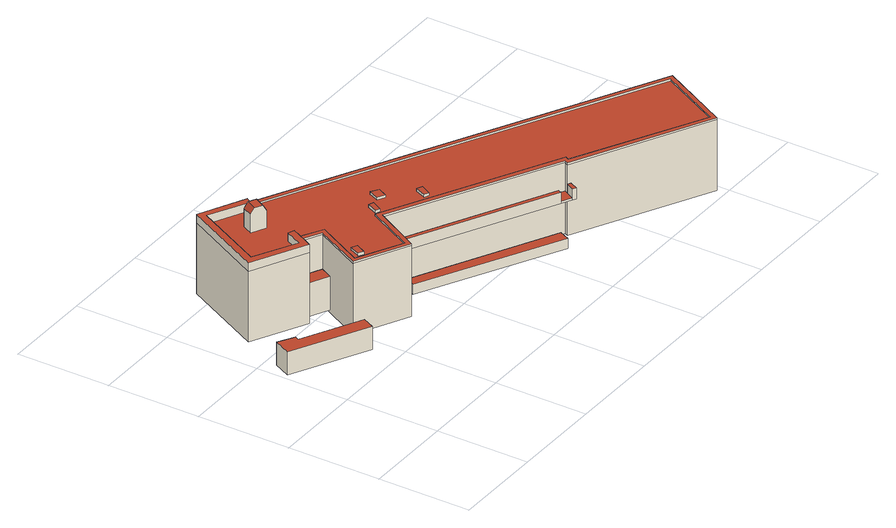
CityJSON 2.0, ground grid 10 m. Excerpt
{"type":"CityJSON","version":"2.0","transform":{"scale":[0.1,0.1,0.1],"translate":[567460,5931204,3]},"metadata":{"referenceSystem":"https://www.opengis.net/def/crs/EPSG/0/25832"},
"CityObjects":{
"building1":{"type":"Building","attributes":{"Grundfläche 2D":"14.630907","Grundhöhe NN":"3.704"},"geometry":[{"type":"Solid","lod":"3","boundaries":[[[[0,1,2,3,4,5]],[[6,7,5,4]],[[7,8,0,5]],[[8,9,1,0]],[[9,10,2,1]],[[10,11,3,2]],[[11,6,4,3]],[[11,10,9,8,7,6]]]],"semantics":{"surfaces":[{"type":"RoofSurface"},{"type":"WallSurface"},{"type":"GroundSurface"}],"values":[[0,1,1,1,1,1,1,2]]}}]},
"building2":{"type":"Building","attributes":{"Grundfläche 2D":"3.944656","Grundhöhe NN":"3.735"},"geometry":[{"type":"Solid","lod":"3","boundaries":[[[[12,13,14,15]],[[16,17,13,12]],[[18,19,15,14]],[[19,16,12,15]],[[17,18,14,13]],[[17,16,19,18]]]],"semantics":{"surfaces":[{"type":"RoofSurface"},{"type":"WallSurface"},{"type":"GroundSurface"}],"values":[[0,1,1,1,1,2]]}}]},
"building3":{"type":"Building","attributes":{"Grundfläche 2D":"20.185828","Grundhöhe NN":"3.566"},"children":["building3-1","building3-2","building3-3","building3-4"],"geometry":[{"type":"Solid","lod":"3","boundaries":[[[[20,21,22,23]],[[24,25,23,22]],[[25,26,20,23]],[[26,27,21,20]],[[27,24,22,21]],[[27,26,25,24]]]],"semantics":{"surfaces":[{"type":"RoofSurface"},{"type":"WallSurface"},{"type":"GroundSurface"}],"values":[[0,1,1,1,1,2]]}}]},
"building3-1":{"type":"BuildingInstallation","parents":["building3"],"geometry":[{"type":"MultiSurface","lod":"3","boundaries":[[[28,29,30,31]],[[32,33,34,31,30,35]],[[34,36,28,31]],[[29,28,36,37]],[[37,35,30,29]],[[38,39,33,32]]],"semantics":{"surfaces":[{"type":"RoofSurface"},{"type":"WallSurface"},{"type":"OuterCeilingSurface"}],"values":[0,1,1,1,1,2]}}]},
"building3-2":{"type":"BuildingInstallation","parents":["building3"],"geometry":[{"type":"MultiSurface","lod":"3","boundaries":[[[40,41,42,43]],[[44,45,43,42]],[[43,45,46,47,40]],[[40,47,48,41]],[[42,41,48,49,44]],[[48,47,46,49]]],"semantics":{"surfaces":[{"type":"RoofSurface"},{"type":"WallSurface"},{"type":"OuterCeilingSurface"}],"values":[0,1,1,1,1,2]}}]},
"building3-3":{"type":"BuildingInstallation","parents":["building3"],"geometry":[{"type":"MultiSurface","lod":"3","boundaries":[[[50,51,52,53]],[[51,54,55,56,52]],[[53,52,56,57,58]],[[58,59,50,53]],[[51,50,59,54]],[[55,60,57,56]]],"semantics":{"surfaces":[{"type":"RoofSurface"},{"type":"WallSurface"},{"type":"OuterCeilingSurface"}],"values":[0,1,1,1,1,2]}}]},
"building3-4":{"type":"BuildingInstallation","parents":["building3"],"geometry":[{"type":"MultiSurface","lod":"3","boundaries":[[[59,58,35,37,36,34,45,44,61,62,54]],[[62,61,63,64]],[[62,64,55,54]],[[35,58,57,32]],[[34,33,46,45]],[[61,44,49,63]],[[38,32,57,60,55,64,63,49,46,33,39]]],"semantics":{"surfaces":[{"type":"RoofSurface"},{"type":"WallSurface"},{"type":"OuterCeilingSurface"}],"values":[0,1,1,1,1,1,2]}}]},
"building4":{"type":"Building","attributes":{"Grundfläche 2D":"463.698610","Grundhöhe NN":"3.395"},"children":["building4-1","building4-2","building4-3","building4-4","building4-5","building4-6"],"geometry":[{"type":"MultiSurface","lod":"3","boundaries":[[[65,66,67,68,69,70,71,72,73,74,75,76,77]],[[78,79,80,81,82,83,84,85,86,87,88,89,90,91,92,93,94,95,96,97,98,99]],[[100,101,102,103,104,105,106,107,108,109,110,111,112,113,114,115,116,117,118,119,120]],[[121,122,67,66]],[[123,98,97,111,110,70,69,68,67,122]],[[71,70,110,109]],[[72,71,109,108]],[[73,72,108,107]],[[74,73,107,106]],[[106,105,75,74]],[[124,77,76,75,105,104,125,126,103]],[[124,127,65,77]],[[127,121,66,65]],[[85,128,102,129,130,86]],[[100,87,86,130,101]],[[88,87,100,120]],[[89,88,120,119]],[[119,118,90,89]],[[91,90,118,117]],[[92,91,117,116]],[[93,92,116,115]],[[131,128,85,84]],[[94,93,115,114]],[[95,94,114,113]],[[96,95,113,112]],[[97,96,112,111]],[[123,132,99,98]],[[132,133,78,99]],[[133,134,79,78]],[[134,135,80,79]],[[135,136,81,80]],[[136,137,82,81]],[[137,138,83,82]],[[138,131,84,83]],[[121,127,139,140]],[[122,121,140,141]],[[123,122,141,142]],[[132,123,142,143]],[[133,132,143,144]],[[134,133,144,145]],[[135,134,145,146]],[[136,135,146,147]],[[137,136,147,148]],[[138,137,148,149]],[[131,138,149,150]],[[128,131,150,151]],[[102,128,151,152]],[[103,102,152,153]],[[124,103,153,154]],[[127,124,154,139]],[[144,143,142,141,140,139,154,153,152,151,150,149,148,147,146,145]]],"semantics":{"surfaces":[{"type":"RoofSurface"},{"type":"WallSurface"},{"type":"GroundSurface"}],"values":[0,0,0,1,1,1,1,1,1,1,1,1,1,1,1,1,1,1,1,1,1,1,1,1,1,1,1,1,1,1,1,1,1,1,1,1,1,1,1,1,1,1,1,1,1,1,1,1,1,1,2]}}]},
"building4-1":{"type":"BuildingInstallation","parents":["building4"],"geometry":[{"type":"MultiSurface","lod":"3","boundaries":[[[155,156,157,158]],[[158,157,159,160]],[[155,158,160,161]],[[156,155,161,162]],[[157,156,162,159]]],"semantics":{"surfaces":[{"type":"RoofSurface"},{"type":"WallSurface"}],"values":[0,1,1,1,1]}}]},
"building4-2":{"type":"BuildingInstallation","parents":["building4"],"geometry":[{"type":"MultiSurface","lod":"3","boundaries":[[[163,164,165,166]],[[166,165,167,168]],[[163,166,168,169]],[[169,170,164,163]],[[170,167,165,164]]],"semantics":{"surfaces":[{"type":"RoofSurface"},{"type":"WallSurface"}],"values":[0,1,1,1,1]}}]},
"building4-3":{"type":"BuildingInstallation","parents":["building4"],"geometry":[{"type":"MultiSurface","lod":"3","boundaries":[[[126,125,130,129]],[[102,103,126,129]],[[130,125,104,101]]],"semantics":{"surfaces":[{"type":"RoofSurface"},{"type":"WallSurface"}],"values":[0,1,1]}}]},
"building4-4":{"type":"BuildingInstallation","parents":["building4"],"geometry":[{"type":"MultiSurface","lod":"3","boundaries":[[[171,172,173,174]],[[174,173,175,176]],[[171,174,176,177]],[[172,171,177,178]],[[173,172,178,175]]],"semantics":{"surfaces":[{"type":"RoofSurface"},{"type":"WallSurface"}],"values":[0,1,1,1,1]}}]},
"building4-5":{"type":"BuildingInstallation","parents":["building4"],"geometry":[{"type":"MultiSurface","lod":"3","boundaries":[[[179,180,181,182]],[[182,181,183,184]],[[179,182,184,185]],[[180,179,185,186]],[[181,180,186,183]]],"semantics":{"surfaces":[{"type":"RoofSurface"},{"type":"WallSurface"}],"values":[0,1,1,1,1]}}]},
"building4-6":{"type":"BuildingInstallation","parents":["building4"],"geometry":[{"type":"MultiSurface","lod":"3","boundaries":[[[187,188,189,190]],[[191,188,187,192]],[[193,192,194]],[[191,192,193]],[[195,196,190,189]],[[187,190,196,197,194,192]],[[197,198,193,194]],[[191,193,198,195,189,188]]],"semantics":{"surfaces":[{"type":"RoofSurface"},{"type":"WallSurface"}],"values":[0,0,0,0,1,1,1,1]}}]}
},
"vertices":[
[90,139,32],[27,172,32],[29,176,32],[12,186,32],[3,168,32],[83,126,32],[3,168,7],[83,126,7],[90,139,7],[27,172,7],[29,176,7],[12,186,7],
[126,209,44],[103,221,44],[96,208,44],[119,196,44],[126,209,7],[103,221,7],[96,208,7],[119,196,7],
[331,70,17],[336,81,17],[190,157,17],[185,147,17],[190,157,6],[185,147,6],[331,70,6],[336,81,6],
[338,85,61],[192,161,61],[190,157,61],[336,81,61],[190,157,49],[336,81,49],[336,81,51],[190,157,51],[338,85,51],[192,161,51],[192,161,49],[338,85,49],
[351,73,61],[355,82,61],[352,84,61],[347,75,61],[352,84,51],[347,75,51],[347,75,49],[351,73,49],[355,82,49],[352,84,49],
[181,167,61],[176,169,61],[175,166,61],[180,163,61],[176,169,51],[176,169,49],[175,166,49],[180,163,49],[180,163,51],[181,167,51],[181,167,49],
[354,88,51],[182,179,51],[354,88,49],[182,179,49],
[80,319,91],[35,232,91],[93,202,91],[103,221,91],[105,226,91],[106,227,91],[99,230,91],[90,212,91],[45,236,91],[83,310,91],[125,288,91],[128,293,91],[129,294,91],[99,158,84],[155,129,84],[182,179,84],[354,88,84],[352,84,84],[494,10,84],[533,85,84],[136,294,84],[132,286,84],[135,284,84],[138,288,84],[527,83,84],[492,16,84],[358,87,84],[360,91,84],[180,186,84],[153,135,84],[105,160,84],[132,211,84],[105,226,84],[103,221,84],[126,209,84],[135,284,82],[132,286,82],[134,290,82],[128,293,82],[126,289,82],[125,288,82],[83,310,82],[45,236,82],[90,212,82],[99,230,82],[106,227,82],[105,226,82],[132,211,82],[105,160,82],[153,135,82],[180,186,82],[360,91,82],[358,87,82],[492,16,82],[527,83,82],[138,288,82],[35,232,82],[93,202,82],[103,221,82],[129,294,82],[126,289,83],[128,293,83],[80,319,82],[136,294,82],[134,290,83],[132,286,83],[533,85,82],[126,209,82],[99,158,82],[155,129,82],[182,179,82],[354,88,82],[352,84,82],[494,10,82],[80,319,4],[35,232,4],[93,202,4],[103,221,4],[126,209,4],[99,158,4],[155,129,4],[182,179,4],[354,88,4],[352,84,4],[494,10,4],[533,85,4],[136,294,4],[134,290,4],[128,293,4],[129,294,4],
[212,195,85],[217,205,85],[209,210,85],[204,199,85],[209,210,82],[204,199,82],[212,195,82],[217,205,82],
[124,169,85],[118,172,85],[113,161,85],[118,158,85],[113,161,82],[118,158,82],[124,169,82],[118,172,82],
[243,174,85],[237,177,85],[232,165,85],[237,163,85],[232,165,82],[237,163,82],[243,174,82],[237,177,82],
[195,197,85],[189,199,85],[184,188,85],[189,186,85],[184,188,82],[189,186,82],[195,197,82],[189,199,82],
[96,265,108],[102,276,108],[98,278,102],[92,267,102],[110,272,108],[104,261,108],[113,270,102],[107,259,102],[98,278,82],[92,267,82],[107,259,82],[113,270,82]
]}
